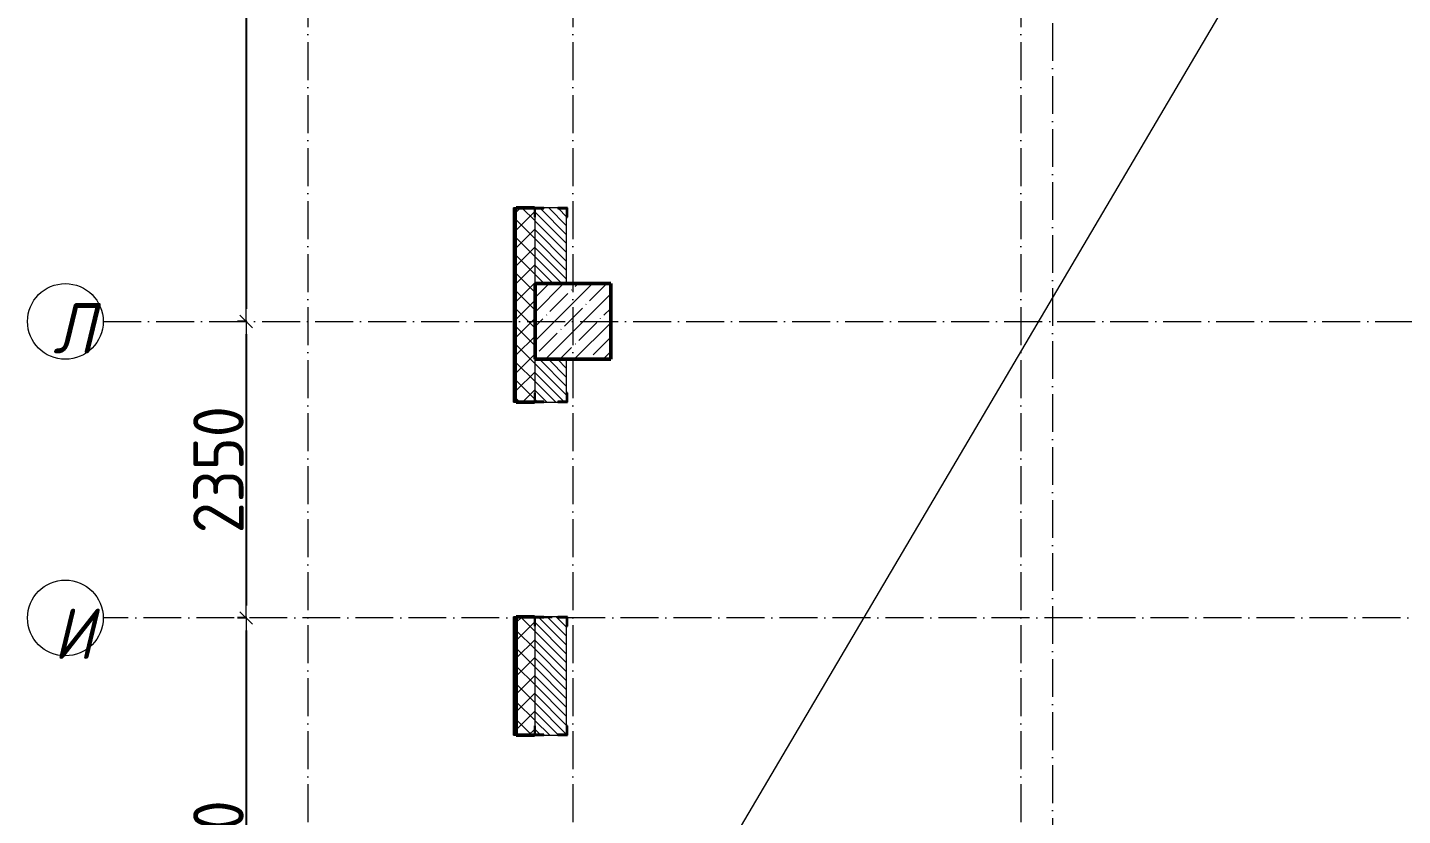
# Model space of a CAD drawing. Header units: millimetres. Extents: x -135211 to 49383, y -8033 to 228499.
# Drawn here: x -63215 to -52317, y 142698 to 148942 of the extents above; entities that cross this region are included whole.
import ezdxf

# ---------------------------------------------------------------- set-up
doc = ezdxf.new("R2010")
doc.units = ezdxf.units.MM
doc.linetypes.add('50_200_ШТРИХ_1Т_ш5_п1_п1_', pattern=[700, 500, -100, 0, -100])
for name, color, linetype, lineweight in [('A-____-____-DIMS', 7, 'Continuous', 9), ('A-DETL-____-OTLN-4', 7, 'Continuous', 18), ('A-GENM-____-MCUT', 7, 'Continuous', 25), ('A-GENM-____-OTLN-1', 7, 'Continuous', 25), ('A-WALL-____-MCUT-2', 7, 'Continuous', 50), ('A-WALL-____-MCUT-3', 7, 'Continuous', 9), ('A-WALL-____-PATT-1', 7, 'Continuous', 9), ('A-WALL-FNSH-MCUT-1', 7, 'Continuous', 9), ('S-COLS-____-MCUT', 7, 'Continuous', 50), ('S-COLS-____-OTLN', 7, 'Continuous', 9), ('S-GRID-____-IDEN', 7, 'Continuous', 9), ('S-GRID-____-OTLN-1', 7, '50_200_ШТРИХ_1Т_ш5_п1_п1_', 9)]:
    doc.layers.add(name, color=color, linetype=linetype, lineweight=lineweight)
doc.styles.add('ISOCPEUR_I', font='isocpeui.ttf', dxfattribs={"width": 0.9, "height": 2.5})
doc.styles.add('СПДС', font='isocpeur.ttf', dxfattribs={"width": 0.9})
doc.dimstyles.new('Размера А3', dxfattribs={"dimtxt": 200, "dimasz": 100, "dimexe": 70, "dimexo": 100, "dimgap": 20, "dimtad": 1, "dimdec": 0, "dimrnd": 10, "dimzin": 0, "dimdsep": 46, "dimtxsty": 'СПДС', "dimblk": 'ARROWHEAD_6', "dimcen": 1, "dimclrd": 256, "dimclre": 256, "dimclrt": 256, "dimazin": 0, "dimtfac": 1, "dimtdec": 0, "dimtmove": 2, "dimatfit": 3, "dimfxl": 1, "dimtolj": 1, "dimtzin": 0, "dimarcsym": 0})
pattern_1 = [(135, (-129942.255, 127932.027), (-35.35534, -35.35534), [])]

# ---------------------------------------------------------------- blocks, each defined once
blk = doc.blocks.new('BSC_Колонна _Прямоугольная - 600х600-V17-АР1_План отверстий 3 этажа в осях 1-64_А-ГГ')
at = {"layer": 'S-COLS-____-OTLN'}
h = blk.add_hatch(dxfattribs=at)
h.set_pattern_fill('FP_53', color=256, style=0, pattern_type=2)
h.set_pattern_definition([(45, (-71050, -18681.04), (-114.04925, 114.04925), []), (45, (-70935.95, -18681.04), (-114.04925, 114.04925), [201.613, -40.323, 3.353, -36.97])])
h.paths.add_polyline_path([(-300, -300), (300, -300), (300, 300), (-300, 300)], flags=0)
at = {"layer": 'S-COLS-____-MCUT'}
for p, q in [((300, 300), (-300, 300)), ((-300, 300), (-300, -300)), ((300, -300), (300, 300)), ((-300, -300), (300, -300))]:
    blk.add_line(p, q, dxfattribs=at)
blk = doc.blocks.new('Фахверк_СКБ_Уголок - 250_3380-27498580-АР1_План отверстий 3 этажа в осях 1-64_А-ГГ')
at = {"layer": 'A-GENM-____-MCUT'}
for p, q in [((200, 181), (125, 181)), ((125, 181), (125, 106)), ((131, 106), (131, 175)), ((131, 175), (200, 175)), ((200, 175), (200, 181)), ((125, 106), (131, 106)), ((131, -6), (125, -6)), ((125, -6), (125, -81)), ((125, -81), (200, -81)), ((131, -75), (131, -6)), ((200, -75), (131, -75)), ((200, -81), (200, -75))]:
    blk.add_line(p, q, dxfattribs=at)
blk = doc.blocks.new('Ось сетки - Круг_Ø6_00__ISO-2_5_0_9K_-25732049-АР1_План отверстий 3 этажа в осях 1-64_А-ГГ')
at = {"layer": 'S-GRID-____-IDEN'}
blk.add_circle((0, 0), 3, dxfattribs=at)
blk = doc.blocks.new('ARROWHEAD_6')
at = {"color": 0, "linetype": 'Continuous'}
for p, q in [((0, 0), (-1, 0)), ((-0.5, -0.5), (0.5, 0.5))]:
    blk.add_line(p, q, dxfattribs=at)
blk = doc.blocks.new('*D1050')
at = {"layer": 'A-____-____-DIMS', "lineweight": -2, "transparency": 16777216}
for p, q in [((-61476, 152613), (-61552, 152613)), ((-61482, 152513), (-61482, 146713)), ((-61476, 146613), (-61552, 146613))]:
    blk.add_line(p, q, dxfattribs=at)
at = {"layer": 'Defpoints', "color": 0, "transparency": 16777216}
for p in [(-61376, 152613), (-61482, 146613), (-61376, 146613)]:
    blk.add_point(p, dxfattribs=at)
at = {"layer": 'A-____-____-DIMS', "lineweight": -2, "transparency": 16777216, "xscale": 100, "yscale": 100, "zscale": 100}
for p, rotation in [((-61482, 152613), 90), ((-61482, 146613), 270)]:
    blk.add_blockref('ARROWHEAD_6', p, dxfattribs=dict(at, rotation=rotation))
at = {"layer": 'A-____-____-DIMS', "transparency": 16777216, "insert": (-61702, 149613), "char_height": 400, "attachment_point": 5, "rotation": 90, "style": 'СПДС'}
blk.add_mtext('\\A1;6000', dxfattribs=at)
blk = doc.blocks.new('*D1051')
at = {"layer": 'A-____-____-DIMS', "lineweight": -2, "transparency": 16777216}
for p, q in [((-61476, 146613), (-61552, 146613)), ((-61482, 146513), (-61482, 144363)), ((-61476, 144263), (-61552, 144263))]:
    blk.add_line(p, q, dxfattribs=at)
at = {"layer": 'Defpoints', "color": 0, "transparency": 16777216}
for p in [(-61376, 146613), (-61482, 144263), (-61376, 144263)]:
    blk.add_point(p, dxfattribs=at)
at = {"layer": 'A-____-____-DIMS', "lineweight": -2, "transparency": 16777216, "xscale": 100, "yscale": 100, "zscale": 100}
for p, rotation in [((-61482, 146613), 90), ((-61482, 144263), 270)]:
    blk.add_blockref('ARROWHEAD_6', p, dxfattribs=dict(at, rotation=rotation))
at = {"layer": 'A-____-____-DIMS', "transparency": 16777216, "insert": (-61702, 145438), "char_height": 400, "attachment_point": 5, "rotation": 90, "style": 'СПДС'}
blk.add_mtext('\\A1;2350', dxfattribs=at)
blk = doc.blocks.new('*D1052')
at = {"layer": 'A-____-____-DIMS', "lineweight": -2, "transparency": 16777216}
for p, q in [((-61476, 144263), (-61552, 144263)), ((-61482, 144163), (-61482, 140463)), ((-61476, 140363), (-61552, 140363))]:
    blk.add_line(p, q, dxfattribs=at)
at = {"layer": 'Defpoints', "color": 0, "transparency": 16777216}
for p in [(-61376, 144263), (-61482, 140363), (-61376, 140363)]:
    blk.add_point(p, dxfattribs=at)
at = {"layer": 'A-____-____-DIMS', "lineweight": -2, "transparency": 16777216, "xscale": 100, "yscale": 100, "zscale": 100}
for p, rotation in [((-61482, 144263), 90), ((-61482, 140363), 270)]:
    blk.add_blockref('ARROWHEAD_6', p, dxfattribs=dict(at, rotation=rotation))
at = {"layer": 'A-____-____-DIMS', "transparency": 16777216, "insert": (-61702, 142313), "char_height": 400, "attachment_point": 5, "rotation": 90, "style": 'СПДС'}
blk.add_mtext('\\A1;3900', dxfattribs=at)

msp = doc.modelspace()

# ---------------------------------------------------------------- hatches: boundary and pattern name
at = {"layer": 'A-WALL-____-PATT-1'}
h = msp.add_hatch(dxfattribs=at)
h.set_pattern_fill('FP_1', color=256, style=0, pattern_type=2)
h.set_pattern_definition([(45, (-129942.25, 127932.03), (-70.71068, 70.71068), []), (135, (-129942.25, 127932.03), (-70.71068, -70.71068), [])])
h.paths.add_polyline_path([(-59342.3, 140263.1), (-59192.3, 140263.1), (-59192.3, 141558.1), (-59198.3, 141558.1), (-59198.3, 141633.1), (-59342.3, 141633.1)], flags=0)
h.paths.add_polyline_path([(-59257.4, 143333.1), (-59198.3, 143333.1), (-59198.3, 143408.1), (-59192.3, 143408.1), (-59192.3, 144198.1), (-59198.3, 144198.1), (-59198.3, 144273.1), (-59342.3, 144273.1), (-59342.3, 143333.1)], flags=0)
h.paths.add_polyline_path([(-59257.4, 145973.1), (-59198.3, 145973.1), (-59198.3, 146048.1), (-59192.3, 146048.1), (-59192.3, 147438.1), (-59198.3, 147438.1), (-59198.3, 147513.1), (-59342.3, 147513.1), (-59342.3, 145973.1)], flags=0)
h.paths.add_polyline_path([(-59257.4, 149213.1), (-59198.3, 149213.1), (-59198.3, 149288.1), (-59192.3, 149288.1), (-59192.3, 150078.1), (-59198.3, 150078.1), (-59198.3, 150153.1), (-59342.3, 150153.1), (-59342.3, 149213.1)], flags=0)
h.paths.add_polyline_path([(-59257.4, 151853.1), (-59198.3, 151853.1), (-59198.3, 151928.1), (-59192.3, 151928.1), (-59192.3, 153318.1), (-59198.3, 153318.1), (-59198.3, 153393.1), (-59342.3, 153393.1), (-59342.3, 151853.1)], flags=0)
h.paths.add_polyline_path([(-59342.3, 155093.1), (-59198.3, 155093.1), (-59198.3, 155168.1), (-59192.3, 155168.1), (-59192.3, 155958.1), (-59198.3, 155958.1), (-59198.3, 156033.1), (-59342.3, 156033.1)], flags=0)
h.paths.add_polyline_path([(-59342.3, 157733.1), (-59198.3, 157733.1), (-59198.3, 157808.1), (-59192.3, 157808.1), (-59192.3, 159198.1), (-59198.3, 159198.1), (-59198.3, 159273.1), (-59342.3, 159273.1)], flags=0)
h.paths.add_polyline_path([(-59342.3, 160973.1), (-59198.3, 160973.1), (-59198.3, 161048.1), (-59192.3, 161048.1), (-59192.3, 161838.1), (-59198.3, 161838.1), (-59198.3, 161913.1), (-59342.3, 161913.1)], flags=0)
h.paths.add_polyline_path([(-59198.3, 163613.1), (-59198.3, 163688.1), (-59192.3, 163688.1), (-59192.3, 165078.1), (-59198.3, 165078.1), (-59198.3, 165153.1), (-59342.3, 165153.1), (-59342.3, 163613.1), (-59257.4, 163613.1)], flags=0)
h.paths.add_polyline_path([(-59198.3, 166853.1), (-59198.3, 166928.1), (-59192.3, 166928.1), (-59192.3, 167718.1), (-59198.3, 167718.1), (-59198.3, 167793.1), (-59342.3, 167793.1), (-59342.3, 166853.1), (-59257.4, 166853.1)], flags=0)
h.paths.add_polyline_path([(-59198.3, 169493.1), (-59198.3, 169568.1), (-59192.3, 169568.1), (-59192.3, 170863.1), (-59342.3, 170863.1), (-59342.3, 169493.1), (-59257.4, 169493.1)], flags=0)
h = msp.add_hatch(dxfattribs=at)
h.set_pattern_fill('FP_6', color=256, style=0, pattern_type=2)
h.set_pattern_definition(pattern_1)
h.paths.add_polyline_path([(-59123.3, 146913.1), (-58942.3, 146913.1), (-58942.3, 147507.1), (-59011.3, 147507.1), (-59011.3, 147513.1), (-59123.3, 147513.1), (-59123.3, 147507.1), (-59192.3, 147507.1), (-59192.3, 146913.1)], flags=0)
h.paths.add_polyline_path([(-59011.3, 149213.1), (-59011.3, 149219.1), (-58942.3, 149219.1), (-58942.3, 150147.1), (-59011.3, 150147.1), (-59011.3, 150153.1), (-59123.3, 150153.1), (-59123.3, 150147.1), (-59192.3, 150147.1), (-59192.3, 149219.1), (-59123.3, 149219.1), (-59123.3, 149213.1)], flags=0)
h.paths.add_polyline_path([(-59011.3, 151853.1), (-59011.3, 151859.1), (-58942.3, 151859.1), (-58942.3, 152313.1), (-59192.3, 152313.1), (-59192.3, 151859.1), (-59123.3, 151859.1), (-59123.3, 151853.1)], flags=0)
h = msp.add_hatch(dxfattribs=at)
h.set_pattern_fill('FP_6', color=256, style=0, pattern_type=2)
h.set_pattern_definition(pattern_1)
h.paths.add_polyline_path([(-59011.3, 140863.1), (-58942.3, 140863.1), (-58942.3, 141627.1), (-59011.3, 141627.1), (-59011.3, 141633.1), (-59123.3, 141633.1), (-59123.3, 141627.1), (-59192.3, 141627.1), (-59192.3, 140863.1), (-59123.3, 140863.1)], flags=0)
h.paths.add_polyline_path([(-59123.3, 143333.1), (-59011.3, 143333.1), (-59011.3, 143339.1), (-58942.3, 143339.1), (-58942.3, 144267.1), (-59011.3, 144267.1), (-59011.3, 144273.1), (-59123.3, 144273.1), (-59123.3, 144267.1), (-59192.3, 144267.1), (-59192.3, 143339.1), (-59123.3, 143339.1)], flags=0)
h.paths.add_polyline_path([(-59123.3, 145973.1), (-59011.3, 145973.1), (-59011.3, 145979.1), (-58942.3, 145979.1), (-58942.3, 146313.1), (-59192.3, 146313.1), (-59192.3, 145979.1), (-59123.3, 145979.1)], flags=0)

# ---------------------------------------------------------------- linework, layer by layer
at = {"layer": 'A-DETL-____-OTLN-4'}
msp.add_line((-58592.3, 140863.1), (-41192.3, 170363.1), dxfattribs=at)
at = {"layer": 'A-WALL-____-MCUT-2'}
for p, q in [((-59354.3, 147513.1), (-59354.3, 145973.1)), ((-59349.3, 147513.1), (-59349.3, 145973.1)), ((-59342.3, 147513.1), (-59342.3, 147513.1)), ((-59198.3, 147513.1), (-59342.3, 147513.1)), ((-59342.3, 145973.1), (-59198.3, 145973.1)), ((-59354.3, 144273.1), (-59354.3, 143333.1)), ((-59349.3, 144273.1), (-59349.3, 143333.1)), ((-59342.3, 144273.1), (-59342.3, 143333.1)), ((-59198.3, 144273.1), (-59342.3, 144273.1)), ((-59342.3, 143333.1), (-59198.3, 143333.1))]:
    msp.add_line(p, q, dxfattribs=at)
at = {"layer": 'A-WALL-____-MCUT-3'}
for p, q in [((-59011.3, 147513.1), (-59123.3, 147513.1)), ((-59192.3, 146913.1), (-59192.3, 147438.1)), ((-58942.3, 146913.1), (-58942.3, 147438.1)), ((-59192.3, 146048.1), (-59192.3, 146313.1)), ((-58942.3, 146048.1), (-58942.3, 146313.1)), ((-59123.3, 145973.1), (-59011.3, 145973.1)), ((-59192.3, 143408.1), (-59192.3, 144198.1)), ((-59011.3, 144273.1), (-59123.3, 144273.1)), ((-58942.3, 143408.1), (-58942.3, 144198.1)), ((-59123.3, 143333.1), (-59011.3, 143333.1))]:
    msp.add_line(p, q, dxfattribs=at)
at = {"layer": 'A-WALL-FNSH-MCUT-1'}
for p, q in [((-59342.3, 147513.1), (-59362.3, 147513.1)), ((-59362.3, 147513.1), (-59362.3, 145973.1)), ((-59342.3, 145973.1), (-59342.3, 147513.1)), ((-59362.3, 145973.1), (-59342.3, 145973.1)), ((-59342.3, 144273.1), (-59362.3, 144273.1)), ((-59362.3, 144273.1), (-59362.3, 143333.1)), ((-59362.3, 143333.1), (-59342.3, 143333.1))]:
    msp.add_line(p, q, dxfattribs=at)
at = {"layer": 'S-GRID-____-OTLN-1', "color": 251, "ltscale": 0.6, "true_color": 0x636466}
for p, q in [((-60992.3, 177813), (-60992.3, 123449.4)), ((-58892.3, 177813), (-58892.3, 123622)), ((-55342.3, 177813), (-55342.3, 139263.1)), ((-55092.3, 177544.8), (-55092.3, 139263.1)), ((-62615.5, 146613.1), (-39623.5, 146613.1)), ((-25867.8, 144263.1), (-62615.5, 144263.1))]:
    msp.add_line(p, q, dxfattribs=at)

# ---------------------------------------------------------------- block references
at = {"layer": 'A-GENM-____-OTLN-1'}
for p, rotation in [((-59117.3, 147638.1), 269.9999999999999), ((-59017.3, 145848.1), 89.99999999999991), ((-59117.3, 144398.1), 269.9999999999999), ((-59017.3, 143208.1), 89.99999999999991)]:
    msp.add_blockref('Фахверк_СКБ_Уголок - 250_3380-27498580-АР1_План отверстий 3 этажа в осях 1-64_А-ГГ', p, dxfattribs=dict(at, rotation=rotation))
at = {"layer": 'S-COLS-____-OTLN'}
msp.add_blockref('BSC_Колонна _Прямоугольная - 600х600-V17-АР1_План отверстий 3 этажа в осях 1-64_А-ГГ', (-58892.3, 146613.1), dxfattribs=at)
at = {"layer": 'S-GRID-____-IDEN', "xscale": 99.99999999999993, "yscale": 99.99999999999993, "zscale": 99.99999999999993}
for p, rotation in [((-62915.5, 146613.1), 269.9999999999995), ((-62915.5, 144263.1), 89.99999999999982)]:
    msp.add_blockref('Ось сетки - Круг_Ø6_00__ISO-2_5_0_9K_-25732049-АР1_План отверстий 3 этажа в осях 1-64_А-ГГ', p, dxfattribs=dict(at, rotation=rotation))

# ---------------------------------------------------------------- texts
at = {"layer": 'S-GRID-____-IDEN', "char_height": 400, "width": 223.671, "attachment_point": 1, "style": 'ISOCPEUR_I'}
for s, insert in [('\\fISOCPEUR|b0|i1|c204|p34|;\\W.9;Л', (-63013.5, 146759.7)), ('\\fISOCPEUR|b0|i1|c204|p34|;\\W.9;И', (-63008.3, 144339.1))]:
    msp.add_mtext(s, dxfattribs=dict(at, insert=insert))

# ---------------------------------------------------------------- dimensions: what is measured, and where the dimension line sits
at = {"layer": 'A-____-____-DIMS'}
for base, p1, p2, picture, middle in [((-61481.9, 146613.1), (-61375.8, 152613.1), (-61375.8, 146613.1), '*D1050', (-61701.9, 149613.1)), ((-61481.9, 144263.1), (-61375.8, 146613.1), (-61375.8, 144263.1), '*D1051', (-61701.9, 145438.1)), ((-61481.9, 140363.1), (-61375.8, 144263.1), (-61375.8, 140363.1), '*D1052', (-61701.9, 142313.1))]:
    dim = msp.add_linear_dim(base=base, p1=p1, p2=p2, angle=90, dimstyle='Размера А3', override={"dimtxt": 400}, dxfattribs=at)
    dim.commit()
    dim.dimension.update_dxf_attribs({"geometry": picture, "text_midpoint": middle})

doc.saveas('drawing.dxf')
